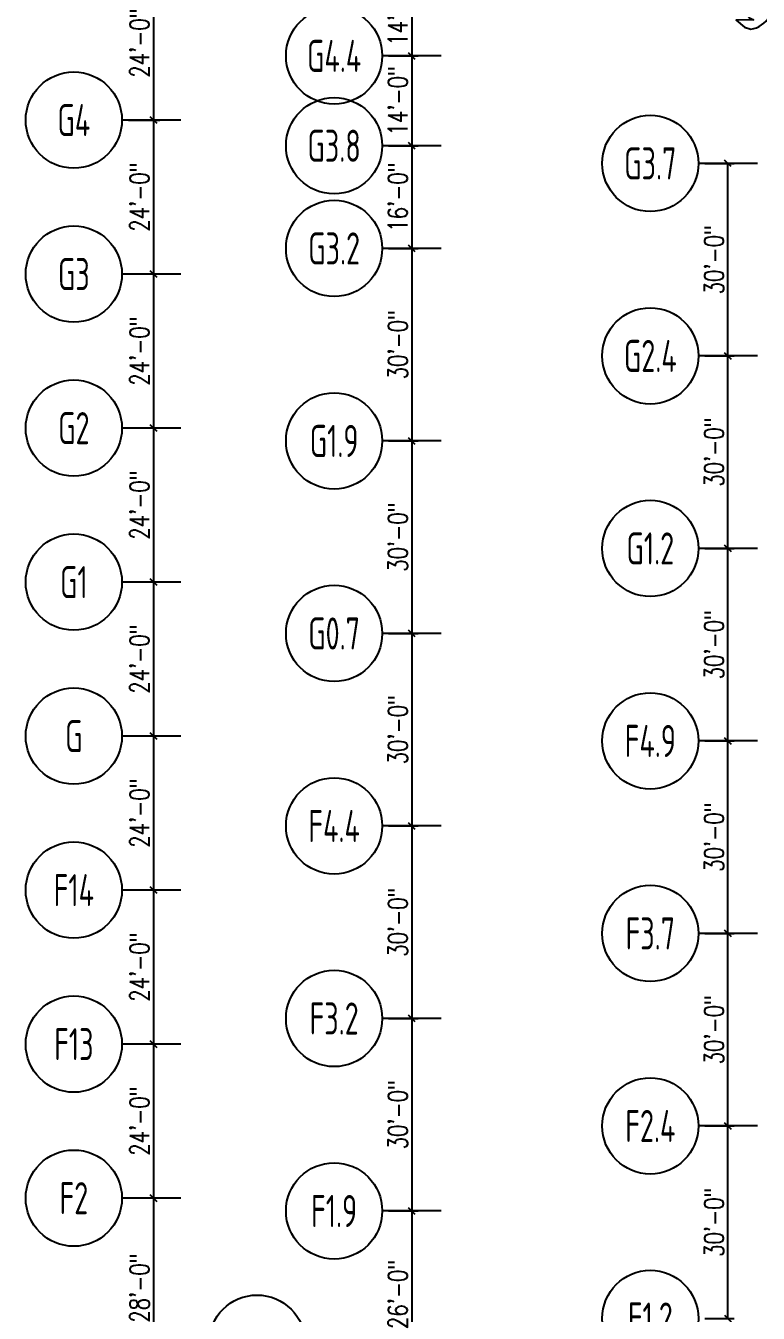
# Model space of a CAD drawing. Extents: x -13345 to 10098, y -1643 to 9113.
# Drawn here: x -13345 to -11975, y 1448 to 3855 of the extents above; entities that cross this region are included whole.
import ezdxf
from ezdxf.enums import TextEntityAlignment as Align

# ---------------------------------------------------------------- set-up
doc = ezdxf.new("R2010")
doc.units = 0
doc.header["$LTSCALE"] = 192
doc.header["$MEASUREMENT"] = 0
doc.layers.get('0').update_dxf_attribs({"linetype": 'CONTINUOUS'})
doc.layers.get('DEFPOINTS').update_dxf_attribs({"linetype": 'CONTINUOUS'})
for name, color, linetype in [('ARCH-FEATURES', 2, 'CONTINUOUS'), ('DIMENSIONS-STRUCTURAL-GRID', 9, 'CONTINUOUS'), ('STRUCTURAL-GRID-TAGS', 8, 'CONTINUOUS')]:
    doc.layers.add(name, color=color, linetype=linetype)
doc.styles.add('DIM', font='dim', dxfattribs={"width": 0.75})
doc.styles.get("Standard").update_dxf_attribs({"font": 'txt.shx', "width": 0.75})
doc.dimstyles.new('LOD-EX-GRID (with ticks)', dxfattribs={"dimscale": 0, "dimtxt": 36, "dimasz": 12, "dimexe": 12, "dimexo": 12, "dimgap": 8, "dimtad": 1, "dimdec": 0, "dimrnd": 0.0625, "dimzin": 3, "dimdsep": 46, "dimlunit": 4, "dimtxsty": 'Standard', "dimblk1": 'OBLIQUE', "dimblk2": 'OBLIQUE', "dimsah": 1, "dimcen": 0, "dimclrt": 256, "dimadec": 0, "dimazin": 0, "dimtfac": 6, "dimtdec": 0, "dimtofl": 0, "dimtmove": 1, "dimatfit": 3, "dimldrblk": 'OBLIQUE', "dimfxl": 1, "dimfrac": 2, "dimtolj": 1, "dimtzin": 3, "dimarcsym": 0})

# ---------------------------------------------------------------- blocks, each defined once
blk = doc.blocks.new('COLNUMC')
at = {"linetype": 'Continuous'}
blk.add_circle((0, 0), 90, dxfattribs=at)
at = {"linetype": 'Continuous', "style": 'DIM', "width": 0.75}
blk.add_attdef('COLUMN', text='', height=60, dxfattribs=at).set_placement((0, 0), align=Align.MIDDLE)
blk = doc.blocks.new('_OBLIQUE')
at = {"color": 0, "linetype": 'ByBlock'}
blk.add_line((-0.5, -0.5), (0.5, 0.5), dxfattribs=at)
blk = doc.blocks.new('*D475')
at = {"layer": 'DEFPOINTS', "color": 0, "transparency": 16777216}
for p in [(-13165.1, 3966.8), (-13165.1, 3678.8), (-13106.1, 3678.8)]:
    blk.add_point(p, dxfattribs=at)
at = {"layer": 'DIMENSIONS-STRUCTURAL-GRID', "color": 0, "lineweight": -2, "transparency": 16777216}
for p, q in [((-13153.1, 3966.8), (-13094.1, 3966.8)), ((-13106.1, 3966.8), (-13106.1, 3678.8)), ((-13153.1, 3678.8), (-13094.1, 3678.8))]:
    blk.add_line(p, q, dxfattribs=at)
at = {"layer": 'DIMENSIONS-STRUCTURAL-GRID', "color": 0, "lineweight": -2, "transparency": 16777216, "xscale": 12, "yscale": 12, "zscale": 12}
for p, rotation in [((-13106.1, 3966.8), 90), ((-13106.1, 3678.8), 270)]:
    blk.add_blockref('_OBLIQUE', p, dxfattribs=dict(at, rotation=rotation))
at = {"layer": 'DIMENSIONS-STRUCTURAL-GRID', "transparency": 16777216, "insert": (-13132.1, 3822.8), "char_height": 36, "attachment_point": 5, "rotation": 90}
blk.add_mtext('\\A1;24\'-0"', dxfattribs=at)
blk = doc.blocks.new('*D476')
at = {"layer": 'DEFPOINTS', "color": 0, "transparency": 16777216}
for p in [(-13165.1, 3678.8), (-13106.1, 3390.8), (-13106.1, 3390.8)]:
    blk.add_point(p, dxfattribs=at)
at = {"layer": 'DIMENSIONS-STRUCTURAL-GRID', "color": 0, "lineweight": -2, "transparency": 16777216}
for p, q in [((-13153.1, 3678.8), (-13094.1, 3678.8)), ((-13106.1, 3678.8), (-13106.1, 3390.8))]:
    blk.add_line(p, q, dxfattribs=at)
at = {"layer": 'DIMENSIONS-STRUCTURAL-GRID', "color": 0, "lineweight": -2, "transparency": 16777216, "xscale": 12, "yscale": 12, "zscale": 12}
for p, rotation in [((-13106.1, 3678.8), 90), ((-13106.1, 3390.8), 270)]:
    blk.add_blockref('_OBLIQUE', p, dxfattribs=dict(at, rotation=rotation))
at = {"layer": 'DIMENSIONS-STRUCTURAL-GRID', "transparency": 16777216, "insert": (-13132.1, 3534.8), "char_height": 36, "attachment_point": 5, "rotation": 90}
blk.add_mtext('\\A1;24\'-0"', dxfattribs=at)
blk = doc.blocks.new('*D477')
at = {"layer": 'DEFPOINTS', "color": 0, "transparency": 16777216}
for p in [(-13106.1, 3390.8), (-13106.1, 3102.8), (-13106.1, 3102.8)]:
    blk.add_point(p, dxfattribs=at)
at = {"layer": 'DIMENSIONS-STRUCTURAL-GRID', "color": 0, "lineweight": -2, "transparency": 16777216}
blk.add_line((-13106.1, 3390.8), (-13106.1, 3102.8), dxfattribs=at)
at = {"layer": 'DIMENSIONS-STRUCTURAL-GRID', "color": 0, "lineweight": -2, "transparency": 16777216, "xscale": 12, "yscale": 12, "zscale": 12}
for p, rotation in [((-13106.1, 3390.8), 90), ((-13106.1, 3102.8), 270)]:
    blk.add_blockref('_OBLIQUE', p, dxfattribs=dict(at, rotation=rotation))
at = {"layer": 'DIMENSIONS-STRUCTURAL-GRID', "transparency": 16777216, "insert": (-13132.1, 3246.8), "char_height": 36, "attachment_point": 5, "rotation": 90}
blk.add_mtext('\\A1;24\'-0"', dxfattribs=at)
blk = doc.blocks.new('*D478')
at = {"layer": 'DEFPOINTS', "color": 0, "transparency": 16777216}
for p in [(-13106.1, 3102.8), (-13106.1, 2814.8), (-13106.1, 2814.8)]:
    blk.add_point(p, dxfattribs=at)
at = {"layer": 'DIMENSIONS-STRUCTURAL-GRID', "color": 0, "lineweight": -2, "transparency": 16777216}
blk.add_line((-13106.1, 3102.8), (-13106.1, 2814.8), dxfattribs=at)
at = {"layer": 'DIMENSIONS-STRUCTURAL-GRID', "color": 0, "lineweight": -2, "transparency": 16777216, "xscale": 12, "yscale": 12, "zscale": 12}
for p, rotation in [((-13106.1, 3102.8), 90), ((-13106.1, 2814.8), 270)]:
    blk.add_blockref('_OBLIQUE', p, dxfattribs=dict(at, rotation=rotation))
at = {"layer": 'DIMENSIONS-STRUCTURAL-GRID', "transparency": 16777216, "insert": (-13132.1, 2958.8), "char_height": 36, "attachment_point": 5, "rotation": 90}
blk.add_mtext('\\A1;24\'-0"', dxfattribs=at)
blk = doc.blocks.new('*D479')
at = {"layer": 'DEFPOINTS', "color": 0, "transparency": 16777216}
for p in [(-13106.1, 2814.8), (-13106.1, 2526.8), (-13106.1, 2526.8)]:
    blk.add_point(p, dxfattribs=at)
at = {"layer": 'DIMENSIONS-STRUCTURAL-GRID', "color": 0, "lineweight": -2, "transparency": 16777216}
blk.add_line((-13106.1, 2814.8), (-13106.1, 2526.8), dxfattribs=at)
at = {"layer": 'DIMENSIONS-STRUCTURAL-GRID', "color": 0, "lineweight": -2, "transparency": 16777216, "xscale": 12, "yscale": 12, "zscale": 12}
for p, rotation in [((-13106.1, 2814.8), 90), ((-13106.1, 2526.8), 270)]:
    blk.add_blockref('_OBLIQUE', p, dxfattribs=dict(at, rotation=rotation))
at = {"layer": 'DIMENSIONS-STRUCTURAL-GRID', "transparency": 16777216, "insert": (-13132.1, 2670.8), "char_height": 36, "attachment_point": 5, "rotation": 90}
blk.add_mtext('\\A1;24\'-0"', dxfattribs=at)
blk = doc.blocks.new('*D480')
at = {"layer": 'DEFPOINTS', "color": 0, "transparency": 16777216}
for p in [(-13106.1, 2526.8), (-13106.1, 2238.8), (-13106.1, 2238.8)]:
    blk.add_point(p, dxfattribs=at)
at = {"layer": 'DIMENSIONS-STRUCTURAL-GRID', "color": 0, "lineweight": -2, "transparency": 16777216}
blk.add_line((-13106.1, 2526.8), (-13106.1, 2238.8), dxfattribs=at)
at = {"layer": 'DIMENSIONS-STRUCTURAL-GRID', "color": 0, "lineweight": -2, "transparency": 16777216, "xscale": 12, "yscale": 12, "zscale": 12}
for p, rotation in [((-13106.1, 2526.8), 90), ((-13106.1, 2238.8), 270)]:
    blk.add_blockref('_OBLIQUE', p, dxfattribs=dict(at, rotation=rotation))
at = {"layer": 'DIMENSIONS-STRUCTURAL-GRID', "transparency": 16777216, "insert": (-13132.1, 2382.8), "char_height": 36, "attachment_point": 5, "rotation": 90}
blk.add_mtext('\\A1;24\'-0"', dxfattribs=at)
blk = doc.blocks.new('*D481')
at = {"layer": 'DEFPOINTS', "color": 0, "transparency": 16777216}
for p in [(-13106.1, 2238.8), (-13106.1, 1950.8), (-13106.1, 1950.8)]:
    blk.add_point(p, dxfattribs=at)
at = {"layer": 'DIMENSIONS-STRUCTURAL-GRID', "color": 0, "lineweight": -2, "transparency": 16777216}
blk.add_line((-13106.1, 2238.8), (-13106.1, 1950.8), dxfattribs=at)
at = {"layer": 'DIMENSIONS-STRUCTURAL-GRID', "color": 0, "lineweight": -2, "transparency": 16777216, "xscale": 12, "yscale": 12, "zscale": 12}
for p, rotation in [((-13106.1, 2238.8), 90), ((-13106.1, 1950.8), 270)]:
    blk.add_blockref('_OBLIQUE', p, dxfattribs=dict(at, rotation=rotation))
at = {"layer": 'DIMENSIONS-STRUCTURAL-GRID', "transparency": 16777216, "insert": (-13132.1, 2094.8), "char_height": 36, "attachment_point": 5, "rotation": 90}
blk.add_mtext('\\A1;24\'-0"', dxfattribs=at)
blk = doc.blocks.new('*D482')
at = {"layer": 'DEFPOINTS', "color": 0, "transparency": 16777216}
for p in [(-13106.1, 1950.8), (-13106.1, 1662.8), (-13106.1, 1662.8)]:
    blk.add_point(p, dxfattribs=at)
at = {"layer": 'DIMENSIONS-STRUCTURAL-GRID', "color": 0, "lineweight": -2, "transparency": 16777216}
blk.add_line((-13106.1, 1950.8), (-13106.1, 1662.8), dxfattribs=at)
at = {"layer": 'DIMENSIONS-STRUCTURAL-GRID', "color": 0, "lineweight": -2, "transparency": 16777216, "xscale": 12, "yscale": 12, "zscale": 12}
for p, rotation in [((-13106.1, 1950.8), 90), ((-13106.1, 1662.8), 270)]:
    blk.add_blockref('_OBLIQUE', p, dxfattribs=dict(at, rotation=rotation))
at = {"layer": 'DIMENSIONS-STRUCTURAL-GRID', "transparency": 16777216, "insert": (-13132.1, 1806.8), "char_height": 36, "attachment_point": 5, "rotation": 90}
blk.add_mtext('\\A1;24\'-0"', dxfattribs=at)
blk = doc.blocks.new('*D483')
at = {"layer": 'DEFPOINTS', "color": 0, "transparency": 16777216}
for p in [(-13106.1, 1662.8), (-13106.1, 1326.8), (-13106.1, 1326.8)]:
    blk.add_point(p, dxfattribs=at)
at = {"layer": 'DIMENSIONS-STRUCTURAL-GRID', "color": 0, "lineweight": -2, "transparency": 16777216}
blk.add_line((-13106.1, 1662.8), (-13106.1, 1326.8), dxfattribs=at)
at = {"layer": 'DIMENSIONS-STRUCTURAL-GRID', "color": 0, "lineweight": -2, "transparency": 16777216, "xscale": 12, "yscale": 12, "zscale": 12}
for p, rotation in [((-13106.1, 1662.8), 90), ((-13106.1, 1326.8), 270)]:
    blk.add_blockref('_OBLIQUE', p, dxfattribs=dict(at, rotation=rotation))
at = {"layer": 'DIMENSIONS-STRUCTURAL-GRID', "transparency": 16777216, "insert": (-13132.1, 1494.8), "char_height": 36, "attachment_point": 5, "rotation": 90}
blk.add_mtext('\\A1;28\'-0"', dxfattribs=at)
blk = doc.blocks.new('*D522')
at = {"layer": 'DEFPOINTS', "color": 0, "transparency": 16777216}
for p in [(-12678.2, 3966.8), (-12678.2, 3798.8), (-12623, 3798.8)]:
    blk.add_point(p, dxfattribs=at)
at = {"layer": 'DIMENSIONS-STRUCTURAL-GRID', "color": 0, "lineweight": -2, "transparency": 16777216}
for p, q in [((-12666.2, 3966.8), (-12611, 3966.8)), ((-12623, 3966.8), (-12623, 3798.8)), ((-12666.2, 3798.8), (-12611, 3798.8))]:
    blk.add_line(p, q, dxfattribs=at)
at = {"layer": 'DIMENSIONS-STRUCTURAL-GRID', "color": 0, "lineweight": -2, "transparency": 16777216, "xscale": 12, "yscale": 12, "zscale": 12}
for p, rotation in [((-12623, 3966.8), 90), ((-12623, 3798.8), 270)]:
    blk.add_blockref('_OBLIQUE', p, dxfattribs=dict(at, rotation=rotation))
at = {"layer": 'DIMENSIONS-STRUCTURAL-GRID', "transparency": 16777216, "insert": (-12649, 3882.8), "char_height": 36, "attachment_point": 5, "rotation": 90}
blk.add_mtext('\\A1;14\'-0"', dxfattribs=at)
blk = doc.blocks.new('*D523')
at = {"layer": 'DEFPOINTS', "color": 0, "transparency": 16777216}
for p in [(-12678.2, 3798.8), (-12678.2, 3630.8), (-12623, 3630.8)]:
    blk.add_point(p, dxfattribs=at)
at = {"layer": 'DIMENSIONS-STRUCTURAL-GRID', "color": 0, "lineweight": -2, "transparency": 16777216}
for p, q in [((-12666.2, 3798.8), (-12611, 3798.8)), ((-12623, 3798.8), (-12623, 3630.8)), ((-12666.2, 3630.8), (-12611, 3630.8))]:
    blk.add_line(p, q, dxfattribs=at)
at = {"layer": 'DIMENSIONS-STRUCTURAL-GRID', "color": 0, "lineweight": -2, "transparency": 16777216, "xscale": 12, "yscale": 12, "zscale": 12}
for p, rotation in [((-12623, 3798.8), 90), ((-12623, 3630.8), 270)]:
    blk.add_blockref('_OBLIQUE', p, dxfattribs=dict(at, rotation=rotation))
at = {"layer": 'DIMENSIONS-STRUCTURAL-GRID', "transparency": 16777216, "insert": (-12649, 3714.8), "char_height": 36, "attachment_point": 5, "rotation": 90}
blk.add_mtext('\\A1;14\'-0"', dxfattribs=at)
blk = doc.blocks.new('*D524')
at = {"layer": 'DEFPOINTS', "color": 0, "transparency": 16777216}
for p in [(-12678.2, 3630.8), (-12678.2, 3438.8), (-12623, 3438.8)]:
    blk.add_point(p, dxfattribs=at)
at = {"layer": 'DIMENSIONS-STRUCTURAL-GRID', "color": 0, "lineweight": -2, "transparency": 16777216}
for p, q in [((-12666.2, 3630.8), (-12611, 3630.8)), ((-12623, 3630.8), (-12623, 3438.8)), ((-12666.2, 3438.8), (-12611, 3438.8))]:
    blk.add_line(p, q, dxfattribs=at)
at = {"layer": 'DIMENSIONS-STRUCTURAL-GRID', "color": 0, "lineweight": -2, "transparency": 16777216, "xscale": 12, "yscale": 12, "zscale": 12}
for p, rotation in [((-12623, 3630.8), 90), ((-12623, 3438.8), 270)]:
    blk.add_blockref('_OBLIQUE', p, dxfattribs=dict(at, rotation=rotation))
at = {"layer": 'DIMENSIONS-STRUCTURAL-GRID', "transparency": 16777216, "insert": (-12649, 3534.8), "char_height": 36, "attachment_point": 5, "rotation": 90}
blk.add_mtext('\\A1;16\'-0"', dxfattribs=at)
blk = doc.blocks.new('*D525')
at = {"layer": 'DEFPOINTS', "color": 0, "transparency": 16777216}
for p in [(-12678.2, 3438.8), (-12678.2, 3078.8), (-12623, 3078.8)]:
    blk.add_point(p, dxfattribs=at)
at = {"layer": 'DIMENSIONS-STRUCTURAL-GRID', "color": 0, "lineweight": -2, "transparency": 16777216}
for p, q in [((-12666.2, 3438.8), (-12611, 3438.8)), ((-12623, 3438.8), (-12623, 3078.8)), ((-12666.2, 3078.8), (-12611, 3078.8))]:
    blk.add_line(p, q, dxfattribs=at)
at = {"layer": 'DIMENSIONS-STRUCTURAL-GRID', "color": 0, "lineweight": -2, "transparency": 16777216, "xscale": 12, "yscale": 12, "zscale": 12}
for p, rotation in [((-12623, 3438.8), 90), ((-12623, 3078.8), 270)]:
    blk.add_blockref('_OBLIQUE', p, dxfattribs=dict(at, rotation=rotation))
at = {"layer": 'DIMENSIONS-STRUCTURAL-GRID', "transparency": 16777216, "insert": (-12649, 3258.8), "char_height": 36, "attachment_point": 5, "rotation": 90}
blk.add_mtext('\\A1;30\'-0"', dxfattribs=at)
blk = doc.blocks.new('*D526')
at = {"layer": 'DEFPOINTS', "color": 0, "transparency": 16777216}
for p in [(-12678.2, 3078.8), (-12678.2, 2718.8), (-12623, 2718.8)]:
    blk.add_point(p, dxfattribs=at)
at = {"layer": 'DIMENSIONS-STRUCTURAL-GRID', "color": 0, "lineweight": -2, "transparency": 16777216}
for p, q in [((-12666.2, 3078.8), (-12611, 3078.8)), ((-12623, 3078.8), (-12623, 2718.8)), ((-12666.2, 2718.8), (-12611, 2718.8))]:
    blk.add_line(p, q, dxfattribs=at)
at = {"layer": 'DIMENSIONS-STRUCTURAL-GRID', "color": 0, "lineweight": -2, "transparency": 16777216, "xscale": 12, "yscale": 12, "zscale": 12}
for p, rotation in [((-12623, 3078.8), 90), ((-12623, 2718.8), 270)]:
    blk.add_blockref('_OBLIQUE', p, dxfattribs=dict(at, rotation=rotation))
at = {"layer": 'DIMENSIONS-STRUCTURAL-GRID', "transparency": 16777216, "insert": (-12649, 2898.8), "char_height": 36, "attachment_point": 5, "rotation": 90}
blk.add_mtext('\\A1;30\'-0"', dxfattribs=at)
blk = doc.blocks.new('*D527')
at = {"layer": 'DEFPOINTS', "color": 0, "transparency": 16777216}
for p in [(-12678.2, 2718.8), (-12678.2, 2358.8), (-12623, 2358.8)]:
    blk.add_point(p, dxfattribs=at)
at = {"layer": 'DIMENSIONS-STRUCTURAL-GRID', "color": 0, "lineweight": -2, "transparency": 16777216}
for p, q in [((-12666.2, 2718.8), (-12611, 2718.8)), ((-12623, 2718.8), (-12623, 2358.8)), ((-12666.2, 2358.8), (-12611, 2358.8))]:
    blk.add_line(p, q, dxfattribs=at)
at = {"layer": 'DIMENSIONS-STRUCTURAL-GRID', "color": 0, "lineweight": -2, "transparency": 16777216, "xscale": 12, "yscale": 12, "zscale": 12}
for p, rotation in [((-12623, 2718.8), 90), ((-12623, 2358.8), 270)]:
    blk.add_blockref('_OBLIQUE', p, dxfattribs=dict(at, rotation=rotation))
at = {"layer": 'DIMENSIONS-STRUCTURAL-GRID', "transparency": 16777216, "insert": (-12649, 2538.8), "char_height": 36, "attachment_point": 5, "rotation": 90}
blk.add_mtext('\\A1;30\'-0"', dxfattribs=at)
blk = doc.blocks.new('*D528')
at = {"layer": 'DEFPOINTS', "color": 0, "transparency": 16777216}
for p in [(-12678.2, 2358.8), (-12678.2, 1998.8), (-12623, 1998.8)]:
    blk.add_point(p, dxfattribs=at)
at = {"layer": 'DIMENSIONS-STRUCTURAL-GRID', "color": 0, "lineweight": -2, "transparency": 16777216}
for p, q in [((-12666.2, 2358.8), (-12611, 2358.8)), ((-12623, 2358.8), (-12623, 1998.8)), ((-12666.2, 1998.8), (-12611, 1998.8))]:
    blk.add_line(p, q, dxfattribs=at)
at = {"layer": 'DIMENSIONS-STRUCTURAL-GRID', "color": 0, "lineweight": -2, "transparency": 16777216, "xscale": 12, "yscale": 12, "zscale": 12}
for p, rotation in [((-12623, 2358.8), 90), ((-12623, 1998.8), 270)]:
    blk.add_blockref('_OBLIQUE', p, dxfattribs=dict(at, rotation=rotation))
at = {"layer": 'DIMENSIONS-STRUCTURAL-GRID', "transparency": 16777216, "insert": (-12649, 2178.8), "char_height": 36, "attachment_point": 5, "rotation": 90}
blk.add_mtext('\\A1;30\'-0"', dxfattribs=at)
blk = doc.blocks.new('*D529')
at = {"layer": 'DEFPOINTS', "color": 0, "transparency": 16777216}
for p in [(-12678.2, 1998.8), (-12678.2, 1638.8), (-12623, 1638.8)]:
    blk.add_point(p, dxfattribs=at)
at = {"layer": 'DIMENSIONS-STRUCTURAL-GRID', "color": 0, "lineweight": -2, "transparency": 16777216}
for p, q in [((-12666.2, 1998.8), (-12611, 1998.8)), ((-12623, 1998.8), (-12623, 1638.8)), ((-12666.2, 1638.8), (-12611, 1638.8))]:
    blk.add_line(p, q, dxfattribs=at)
at = {"layer": 'DIMENSIONS-STRUCTURAL-GRID', "color": 0, "lineweight": -2, "transparency": 16777216, "xscale": 12, "yscale": 12, "zscale": 12}
for p, rotation in [((-12623, 1998.8), 90), ((-12623, 1638.8), 270)]:
    blk.add_blockref('_OBLIQUE', p, dxfattribs=dict(at, rotation=rotation))
at = {"layer": 'DIMENSIONS-STRUCTURAL-GRID', "transparency": 16777216, "insert": (-12649, 1818.8), "char_height": 36, "attachment_point": 5, "rotation": 90}
blk.add_mtext('\\A1;30\'-0"', dxfattribs=at)
blk = doc.blocks.new('*D530')
at = {"layer": 'DEFPOINTS', "color": 0, "transparency": 16777216}
for p in [(-12678.2, 1638.8), (-12643.9, 1326.7), (-12623, 1326.7)]:
    blk.add_point(p, dxfattribs=at)
at = {"layer": 'DIMENSIONS-STRUCTURAL-GRID', "color": 0, "lineweight": -2, "transparency": 16777216}
for p, q in [((-12666.2, 1638.8), (-12611, 1638.8)), ((-12623, 1638.8), (-12623, 1326.7)), ((-12631.9, 1326.7), (-12611, 1326.7))]:
    blk.add_line(p, q, dxfattribs=at)
at = {"layer": 'DIMENSIONS-STRUCTURAL-GRID', "color": 0, "lineweight": -2, "transparency": 16777216, "xscale": 12, "yscale": 12, "zscale": 12}
for p, rotation in [((-12623, 1638.8), 90), ((-12623, 1326.7), 270)]:
    blk.add_blockref('_OBLIQUE', p, dxfattribs=dict(at, rotation=rotation))
at = {"layer": 'DIMENSIONS-STRUCTURAL-GRID', "transparency": 16777216, "insert": (-12649, 1482.8), "char_height": 36, "attachment_point": 5, "rotation": 90}
blk.add_mtext('\\A1;26\'-0"', dxfattribs=at)
blk = doc.blocks.new('*D549')
at = {"layer": 'DEFPOINTS', "color": 0, "transparency": 16777216}
for p in [(-12086.7, 1797.8), (-12031.6, 1797.8), (-12086.7, 1437.8)]:
    blk.add_point(p, dxfattribs=at)
at = {"layer": 'DIMENSIONS-STRUCTURAL-GRID', "color": 0, "lineweight": -2, "transparency": 16777216}
for p, q in [((-12074.7, 1797.8), (-12019.6, 1797.8)), ((-12031.6, 1437.8), (-12031.6, 1797.8)), ((-12074.7, 1437.8), (-12019.6, 1437.8))]:
    blk.add_line(p, q, dxfattribs=at)
at = {"layer": 'DIMENSIONS-STRUCTURAL-GRID', "color": 0, "lineweight": -2, "transparency": 16777216, "xscale": 12, "yscale": 12, "zscale": 12}
for p, rotation in [((-12031.6, 1797.8), 90), ((-12031.6, 1437.8), 270)]:
    blk.add_blockref('_OBLIQUE', p, dxfattribs=dict(at, rotation=rotation))
at = {"layer": 'DIMENSIONS-STRUCTURAL-GRID', "transparency": 16777216, "insert": (-12057.6, 1617.8), "char_height": 36, "attachment_point": 5, "rotation": 90}
blk.add_mtext('\\A1;30\'-0"', dxfattribs=at)
blk = doc.blocks.new('*D550')
at = {"layer": 'DEFPOINTS', "color": 0, "transparency": 16777216}
for p in [(-12086.7, 2157.8), (-12031.6, 2157.8), (-12086.7, 1797.8)]:
    blk.add_point(p, dxfattribs=at)
at = {"layer": 'DIMENSIONS-STRUCTURAL-GRID', "color": 0, "lineweight": -2, "transparency": 16777216}
for p, q in [((-12074.7, 2157.8), (-12019.6, 2157.8)), ((-12031.6, 1797.8), (-12031.6, 2157.8)), ((-12074.7, 1797.8), (-12019.6, 1797.8))]:
    blk.add_line(p, q, dxfattribs=at)
at = {"layer": 'DIMENSIONS-STRUCTURAL-GRID', "color": 0, "lineweight": -2, "transparency": 16777216, "xscale": 12, "yscale": 12, "zscale": 12}
for p, rotation in [((-12031.6, 2157.8), 90), ((-12031.6, 1797.8), 270)]:
    blk.add_blockref('_OBLIQUE', p, dxfattribs=dict(at, rotation=rotation))
at = {"layer": 'DIMENSIONS-STRUCTURAL-GRID', "transparency": 16777216, "insert": (-12057.6, 1977.8), "char_height": 36, "attachment_point": 5, "rotation": 90}
blk.add_mtext('\\A1;30\'-0"', dxfattribs=at)
blk = doc.blocks.new('*D551')
at = {"layer": 'DEFPOINTS', "color": 0, "transparency": 16777216}
for p in [(-12086.7, 2517.8), (-12031.6, 2517.8), (-12086.7, 2157.8)]:
    blk.add_point(p, dxfattribs=at)
at = {"layer": 'DIMENSIONS-STRUCTURAL-GRID', "color": 0, "lineweight": -2, "transparency": 16777216}
for p, q in [((-12074.7, 2517.8), (-12019.6, 2517.8)), ((-12031.6, 2157.8), (-12031.6, 2517.8)), ((-12074.7, 2157.8), (-12019.6, 2157.8))]:
    blk.add_line(p, q, dxfattribs=at)
at = {"layer": 'DIMENSIONS-STRUCTURAL-GRID', "color": 0, "lineweight": -2, "transparency": 16777216, "xscale": 12, "yscale": 12, "zscale": 12}
for p, rotation in [((-12031.6, 2517.8), 90), ((-12031.6, 2157.8), 270)]:
    blk.add_blockref('_OBLIQUE', p, dxfattribs=dict(at, rotation=rotation))
at = {"layer": 'DIMENSIONS-STRUCTURAL-GRID', "transparency": 16777216, "insert": (-12057.6, 2337.8), "char_height": 36, "attachment_point": 5, "rotation": 90}
blk.add_mtext('\\A1;30\'-0"', dxfattribs=at)
blk = doc.blocks.new('*D552')
at = {"layer": 'DEFPOINTS', "color": 0, "transparency": 16777216}
for p in [(-12086.7, 2877.8), (-12031.6, 2877.8), (-12086.7, 2517.8)]:
    blk.add_point(p, dxfattribs=at)
at = {"layer": 'DIMENSIONS-STRUCTURAL-GRID', "color": 0, "lineweight": -2, "transparency": 16777216}
for p, q in [((-12074.7, 2877.8), (-12019.6, 2877.8)), ((-12031.6, 2517.8), (-12031.6, 2877.8)), ((-12074.7, 2517.8), (-12019.6, 2517.8))]:
    blk.add_line(p, q, dxfattribs=at)
at = {"layer": 'DIMENSIONS-STRUCTURAL-GRID', "color": 0, "lineweight": -2, "transparency": 16777216, "xscale": 12, "yscale": 12, "zscale": 12}
for p, rotation in [((-12031.6, 2877.8), 90), ((-12031.6, 2517.8), 270)]:
    blk.add_blockref('_OBLIQUE', p, dxfattribs=dict(at, rotation=rotation))
at = {"layer": 'DIMENSIONS-STRUCTURAL-GRID', "transparency": 16777216, "insert": (-12057.6, 2697.8), "char_height": 36, "attachment_point": 5, "rotation": 90}
blk.add_mtext('\\A1;30\'-0"', dxfattribs=at)
blk = doc.blocks.new('*D553')
at = {"layer": 'DEFPOINTS', "color": 0, "transparency": 16777216}
for p in [(-12086.7, 3237.8), (-12031.6, 3237.8), (-12086.7, 2877.8)]:
    blk.add_point(p, dxfattribs=at)
at = {"layer": 'DIMENSIONS-STRUCTURAL-GRID', "color": 0, "lineweight": -2, "transparency": 16777216}
for p, q in [((-12074.7, 3237.8), (-12019.6, 3237.8)), ((-12031.6, 2877.8), (-12031.6, 3237.8)), ((-12074.7, 2877.8), (-12019.6, 2877.8))]:
    blk.add_line(p, q, dxfattribs=at)
at = {"layer": 'DIMENSIONS-STRUCTURAL-GRID', "color": 0, "lineweight": -2, "transparency": 16777216, "xscale": 12, "yscale": 12, "zscale": 12}
for p, rotation in [((-12031.6, 3237.8), 90), ((-12031.6, 2877.8), 270)]:
    blk.add_blockref('_OBLIQUE', p, dxfattribs=dict(at, rotation=rotation))
at = {"layer": 'DIMENSIONS-STRUCTURAL-GRID', "transparency": 16777216, "insert": (-12057.6, 3057.8), "char_height": 36, "attachment_point": 5, "rotation": 90}
blk.add_mtext('\\A1;30\'-0"', dxfattribs=at)
blk = doc.blocks.new('*D554')
at = {"layer": 'DEFPOINTS', "color": 0, "transparency": 16777216}
for p in [(-12086.7, 3597.8), (-12031.6, 3597.8), (-12086.7, 3237.8)]:
    blk.add_point(p, dxfattribs=at)
at = {"layer": 'DIMENSIONS-STRUCTURAL-GRID', "color": 0, "lineweight": -2, "transparency": 16777216}
for p, q in [((-12074.7, 3597.8), (-12019.6, 3597.8)), ((-12031.6, 3237.8), (-12031.6, 3597.8)), ((-12074.7, 3237.8), (-12019.6, 3237.8))]:
    blk.add_line(p, q, dxfattribs=at)
at = {"layer": 'DIMENSIONS-STRUCTURAL-GRID', "color": 0, "lineweight": -2, "transparency": 16777216, "xscale": 12, "yscale": 12, "zscale": 12}
for p, rotation in [((-12031.6, 3597.8), 90), ((-12031.6, 3237.8), 270)]:
    blk.add_blockref('_OBLIQUE', p, dxfattribs=dict(at, rotation=rotation))
at = {"layer": 'DIMENSIONS-STRUCTURAL-GRID', "transparency": 16777216, "insert": (-12057.6, 3417.8), "char_height": 36, "attachment_point": 5, "rotation": 90}
blk.add_mtext('\\A1;30\'-0"', dxfattribs=at)
blk = doc.blocks.new('329343_02')
at = {"flags": 128}
for points in [[(-36.8, 41.6), (0, 0), (-11.2, 43.1), (-7.4, 76.6), (-22.3, 64.1), (-7.4, 104.7), (-19.6, 102), (-29.6, 92.1), (-12.2, 143), (-41.7, 126.2), (-54.6, 110.3), (-54.6, 110.3, 0.229515), (-36.8, 41.6)], [(17.6, 52.6), (0, 0), (31.7, 31.2), (62.6, 44.7), (44.4, 51.4), (87, 58.8), (78.5, 68), (65, 71.7), (117.7, 82.1), (88.4, 99.2), (68.3, 102.4), (68.3, 102.4, 0.229515), (17.6, 52.6)], [(-54.4, -11), (0, 0), (-42.9, 11.9), (-70.1, 31.8), (-66.7, 12.8), (-94.4, 45.9), (-98.1, 34), (-94.6, 20.4), (-129.9, 60.9), (-130.1, 27), (-122.8, 7.9), (-122.8, 7.9, 0.229515), (-54.4, -11)], [(-17.6, -52.6), (0, 0), (-31.7, -31.2), (-62.6, -44.7), (-44.4, -51.4), (-87, -58.8), (-78.5, -68), (-65, -71.7), (-117.7, -82.1), (-88.4, -99.2), (-68.3, -102.4), (-68.3, -102.4, 0.229515), (-17.6, -52.6)], [(54.4, 11), (0, 0), (42.9, -11.9), (70.1, -31.8), (66.7, -12.8), (94.4, -45.9), (98.1, -34), (94.6, -20.4), (129.9, -60.9), (130.1, -27), (122.8, -7.9), (122.8, -7.9, 0.229515), (54.4, 11)], [(36.8, -41.6), (0, 0), (11.2, -43.1), (7.4, -76.6), (22.3, -64.1), (7.4, -104.7), (19.6, -102), (29.6, -92.1), (12.2, -143), (41.7, -126.2), (54.6, -110.3), (54.6, -110.3, 0.229515), (36.8, -41.6)]]:
    blk.add_lwpolyline(points, format="xyb", close=True, dxfattribs=at)

msp = doc.modelspace()

# ---------------------------------------------------------------- linework, layer by layer
at = {"layer": 'STRUCTURAL-GRID-TAGS'}
for p, q in [((-12567.9, 3798.8), (-12678.2, 3798.8)), ((-13054.8, 3678.8), (-13165.1, 3678.8)), ((-12567.9, 3630.8), (-12678.2, 3630.8)), ((-11976.4, 3597.8), (-12086.7, 3597.8)), ((-12567.9, 3438.8), (-12678.2, 3438.8)), ((-13054.8, 3390.8), (-13165.1, 3390.8)), ((-11976.4, 3237.8), (-12086.7, 3237.8)), ((-13054.8, 3102.8), (-13165.1, 3102.8)), ((-12567.9, 3078.8), (-12678.2, 3078.8)), ((-11976.4, 2877.8), (-12086.7, 2877.8)), ((-13054.8, 2814.8), (-13165.1, 2814.8)), ((-12567.9, 2718.8), (-12678.2, 2718.8)), ((-13054.8, 2526.8), (-13165.1, 2526.8)), ((-11976.4, 2517.8), (-12086.7, 2517.8)), ((-12567.9, 2358.8), (-12678.2, 2358.8)), ((-13054.8, 2238.8), (-13165.1, 2238.8)), ((-11976.4, 2157.8), (-12086.7, 2157.8)), ((-12567.9, 1998.8), (-12678.2, 1998.8)), ((-13054.8, 1950.8), (-13165.1, 1950.8)), ((-11976.4, 1797.8), (-12086.7, 1797.8)), ((-13054.8, 1662.8), (-13165.1, 1662.8)), ((-12567.9, 1638.8), (-12678.2, 1638.8))]:
    msp.add_line(p, q, dxfattribs=at)

# ---------------------------------------------------------------- block references
at = {"layer": 'ARCH-FEATURES', "xscale": 0.5999999999999992, "yscale": 0.5999999999999992, "rotation": 349.9999999999998}
msp.add_blockref('329343_02', (-11937.7, 3902), dxfattribs=at)
at = {"layer": 'STRUCTURAL-GRID-TAGS'}
for p, values in [((-12768.2, 3798.8), {'COLUMN': 'G4.4'}), ((-13255.1, 3678.8), {'COLUMN': 'G4'}), ((-12768.2, 3630.8), {'COLUMN': 'G3.8'}), ((-12176.7, 3597.8), {'COLUMN': 'G3.7'}), ((-12768.2, 3438.8), {'COLUMN': 'G3.2'}), ((-13255.1, 3390.8), {'COLUMN': 'G3'}), ((-12176.7, 3237.8), {'COLUMN': 'G2.4'}), ((-13255.1, 3102.8), {'COLUMN': 'G2'}), ((-12768.2, 3078.8), {'COLUMN': 'G1.9'}), ((-12176.7, 2877.8), {'COLUMN': 'G1.2'}), ((-13255.1, 2814.8), {'COLUMN': 'G1'}), ((-12768.2, 2718.8), {'COLUMN': 'G0.7'}), ((-13255.1, 2526.8), {'COLUMN': 'G'}), ((-12176.7, 2517.8), {'COLUMN': 'F4.9'}), ((-12768.2, 2358.8), {'COLUMN': 'F4.4'}), ((-13255.1, 2238.8), {'COLUMN': 'F14'}), ((-12176.7, 2157.8), {'COLUMN': 'F3.7'}), ((-12768.2, 1998.8), {'COLUMN': 'F3.2'}), ((-13255.1, 1950.8), {'COLUMN': 'F13'}), ((-12176.7, 1797.8), {'COLUMN': 'F2.4'}), ((-13255.1, 1662.8), {'COLUMN': 'F2'}), ((-12768.2, 1638.8), {'COLUMN': 'F1.9'}), ((-12176.7, 1437.8), {'COLUMN': 'F1.2'}), ((-12912.4, 1391.6), {'COLUMN': 'F1.0'})]:
    msp.add_blockref('COLNUMC', p, dxfattribs=at).add_auto_attribs(values)

# ---------------------------------------------------------------- dimensions: what is measured, and where the dimension line sits
at = {"layer": 'DIMENSIONS-STRUCTURAL-GRID'}
for base, p1, p2, picture, middle in [((-13106.1, 3678.8), (-13165.1, 3966.8), (-13165.1, 3678.8), '*D475', (-13132.1, 3822.8)), ((-12623, 3798.8), (-12678.2, 3966.8), (-12678.2, 3798.8), '*D522', (-12649, 3882.8)), ((-12623, 3630.8), (-12678.2, 3798.8), (-12678.2, 3630.8), '*D523', (-12649, 3714.8)), ((-13106.1, 3390.8), (-13165.1, 3678.8), (-13106.1, 3390.8), '*D476', (-13132.1, 3534.8)), ((-12623, 3438.8), (-12678.2, 3630.8), (-12678.2, 3438.8), '*D524', (-12649, 3534.8)), ((-12031.6, 3597.8), (-12086.7, 3237.8), (-12086.7, 3597.8), '*D554', (-12057.6, 3417.8)), ((-12623, 3078.8), (-12678.2, 3438.8), (-12678.2, 3078.8), '*D525', (-12649, 3258.8)), ((-13106.1, 3102.8), (-13106.1, 3390.8), (-13106.1, 3102.8), '*D477', (-13132.1, 3246.8)), ((-12031.6, 3237.8), (-12086.7, 2877.8), (-12086.7, 3237.8), '*D553', (-12057.6, 3057.8)), ((-13106.1, 2814.8), (-13106.1, 3102.8), (-13106.1, 2814.8), '*D478', (-13132.1, 2958.8)), ((-12623, 2718.8), (-12678.2, 3078.8), (-12678.2, 2718.8), '*D526', (-12649, 2898.8)), ((-12031.6, 2877.8), (-12086.7, 2517.8), (-12086.7, 2877.8), '*D552', (-12057.6, 2697.8)), ((-13106.1, 2526.8), (-13106.1, 2814.8), (-13106.1, 2526.8), '*D479', (-13132.1, 2670.8)), ((-12623, 2358.8), (-12678.2, 2718.8), (-12678.2, 2358.8), '*D527', (-12649, 2538.8)), ((-13106.1, 2238.8), (-13106.1, 2526.8), (-13106.1, 2238.8), '*D480', (-13132.1, 2382.8)), ((-12031.6, 2517.8), (-12086.7, 2157.8), (-12086.7, 2517.8), '*D551', (-12057.6, 2337.8)), ((-12623, 1998.8), (-12678.2, 2358.8), (-12678.2, 1998.8), '*D528', (-12649, 2178.8)), ((-13106.1, 1950.8), (-13106.1, 2238.8), (-13106.1, 1950.8), '*D481', (-13132.1, 2094.8)), ((-12031.6, 2157.8), (-12086.7, 1797.8), (-12086.7, 2157.8), '*D550', (-12057.6, 1977.8)), ((-12623, 1638.8), (-12678.2, 1998.8), (-12678.2, 1638.8), '*D529', (-12649, 1818.8)), ((-13106.1, 1662.8), (-13106.1, 1950.8), (-13106.1, 1662.8), '*D482', (-13132.1, 1806.8)), ((-12031.6, 1797.8), (-12086.7, 1437.8), (-12086.7, 1797.8), '*D549', (-12057.6, 1617.8)), ((-13106.1, 1326.8), (-13106.1, 1662.8), (-13106.1, 1326.8), '*D483', (-13132.1, 1494.8)), ((-12623, 1326.7), (-12678.2, 1638.8), (-12643.9, 1326.7), '*D530', (-12649, 1482.8))]:
    dim = msp.add_linear_dim(base=base, p1=p1, p2=p2, angle=90, dimstyle='LOD-EX-GRID (with ticks)', override={"dimscale": 1}, dxfattribs=at)
    dim.commit()
    dim.dimension.update_dxf_attribs({"geometry": picture, "text_midpoint": middle})

doc.saveas('drawing.dxf')
